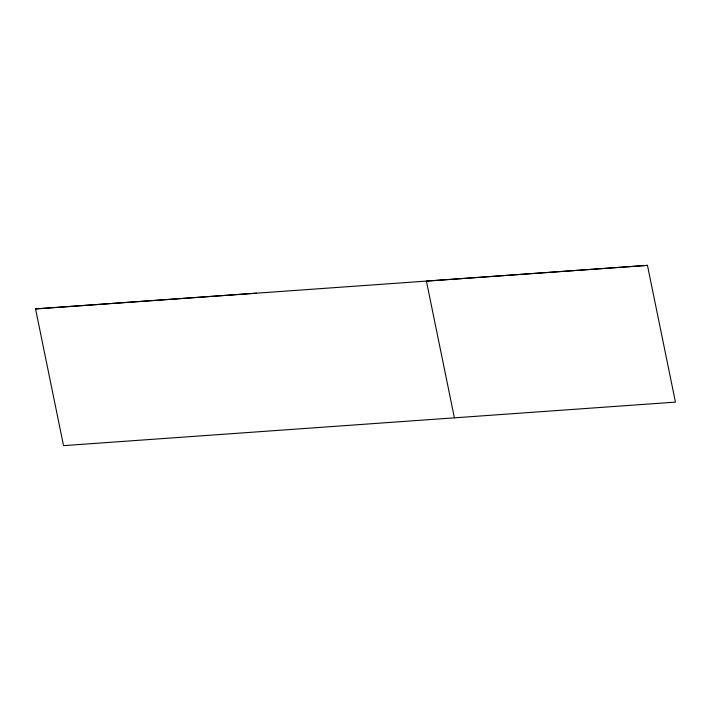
<?xml version="1.0" encoding="UTF-8"?>
<svg xmlns="http://www.w3.org/2000/svg" width="711" height="711" viewBox="0 0 711 711"><rect width="100%" height="100%" fill="white"/><g stroke="black" fill="none" stroke-linecap="round" stroke-linejoin="round"><path stroke-width="1.07" d="M35.55 308.912L647.454 265.363L675.45 402.115L63.537 445.637L35.55 308.912L256.6 293.163M647.454 265.363L426.404 281.112L454.4 417.837"/></g></svg>
